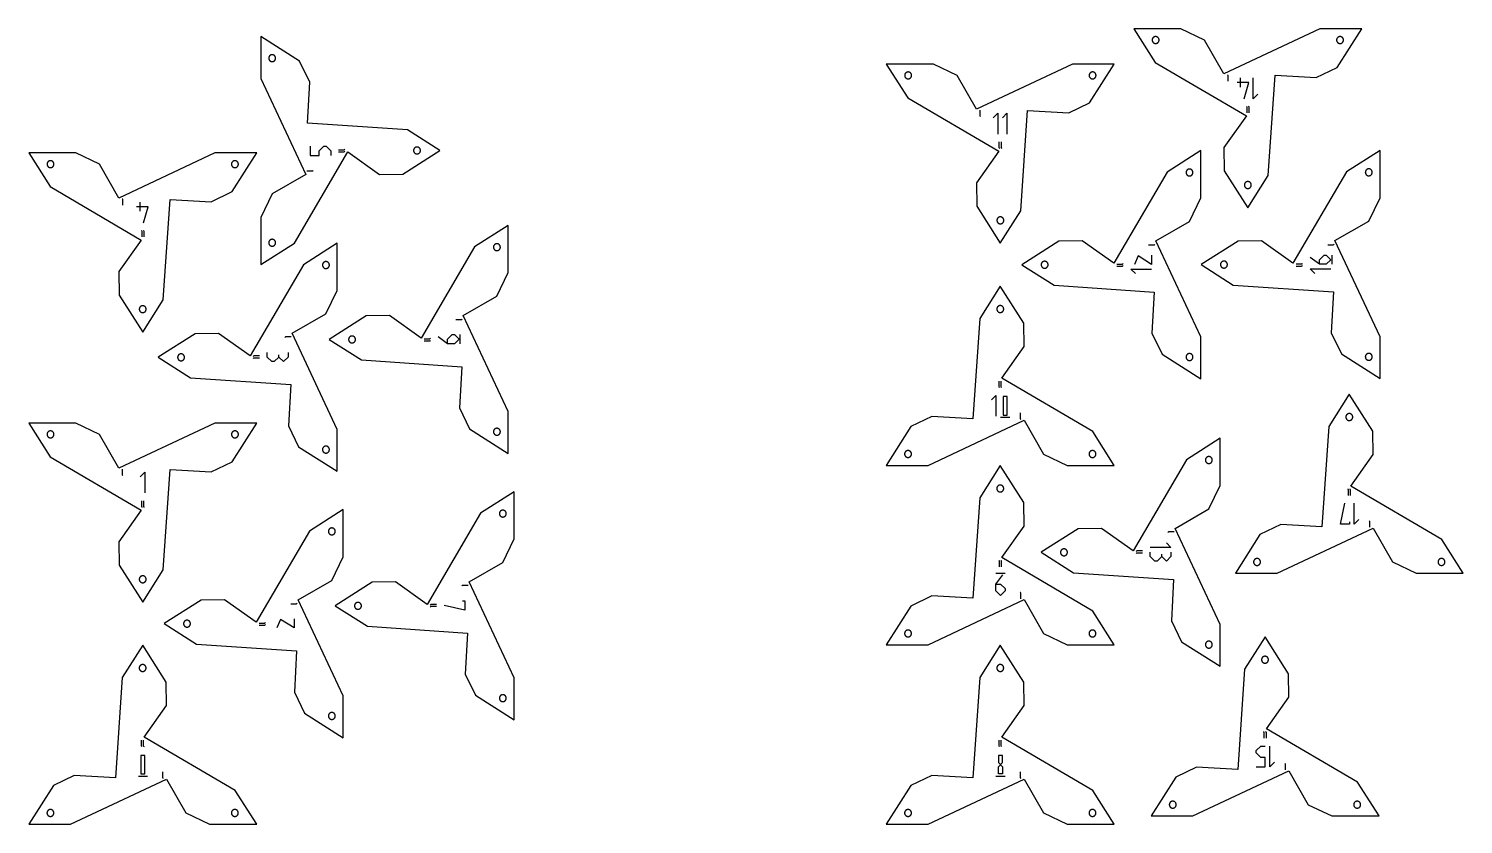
# Model space of a CAD drawing. Header units: centimetres. Extents: x 28 to 347, y 121 to 156.
# Drawn here: x 27.5 to 89.7, y 121 to 155.5 of the extents above; entities that cross this region are included whole.
import ezdxf

# ---------------------------------------------------------------- set-up
doc = ezdxf.new("R2010")
doc.units = ezdxf.units.CM
for name, color, linetype, true_color in [('Layer 01', 12, 'Continuous', 0xc80000), ('Layer 02', 192, 'Continuous', 0x7d26cd), ('Layer 03', 5, 'Continuous', 0x0000ff)]:
    doc.layers.add(name, color=color, linetype=linetype, true_color=true_color)

# ---------------------------------------------------------------- blocks, each defined once
blk = doc.blocks.new('k0')
at = {"layer": 'Layer 01'}
blk.add_lwpolyline([(27.504, 120.976), (29.322, 120.976), (33.487, 122.935), (34.325, 121.468), (35.348, 120.976), (37.393, 120.976), (36.463, 122.437), (32.509, 124.757), (33.483, 126.123), (33.469, 127.14), (32.448, 128.743), (31.558, 127.345), (31.263, 122.996), (29.482, 123.095), (28.573, 122.656)], close=True, dxfattribs=at)
for points in [[(32.597, 127.752), (32.597, 127.602), (32.447, 127.602), (32.297, 127.602), (32.297, 127.752), (32.297, 127.902), (32.447, 127.902), (32.597, 127.902), (32.597, 127.752)], [(28.597, 121.468), (28.597, 121.318), (28.447, 121.318), (28.297, 121.318), (28.297, 121.468), (28.297, 121.618), (28.447, 121.618), (28.597, 121.618), (28.597, 121.468)], [(36.597, 121.468), (36.597, 121.318), (36.447, 121.318), (36.297, 121.318), (36.297, 121.468), (36.297, 121.618), (36.447, 121.618), (36.597, 121.618), (36.597, 121.468)]]:
    blk.add_rational_spline(points, [1, 0.707106781187, 1, 0.707106781187, 1, 0.707106781187, 1, 0.707106781187, 1], degree=2, knots=[-0.9424778, -0.9424778, -0.9424778, -0.7068583, -0.7068583, -0.4712389, -0.4712389, -0.2356194, -0.2356194, 0, 0, 0], dxfattribs=at)
at = {"layer": 'Layer 02'}
for p, q in [((32.375, 123.964), (32.375, 123.158)), ((32.545, 123.964), (32.375, 123.964)), ((32.545, 123.158), (32.545, 123.964)), ((32.26, 123.061), (32.66, 123.061)), ((32.375, 123.158), (32.545, 123.158))]:
    blk.add_line(p, q, dxfattribs=at)
at = {"layer": 'Layer 03'}
for p, q in [((32.386, 124.621), (32.386, 124.381)), ((32.476, 124.621), (32.476, 124.381)), ((33.306, 123.247), (33.306, 123.007))]:
    blk.add_line(p, q, dxfattribs=at)
for centre in [(32.416, 124.381), (32.506, 124.381), (33.336, 123.007)]:
    blk.add_arc(centre, 0.03, 180, 270, dxfattribs=at)
blk = doc.blocks.new('k1')
at = {"layer": 'Layer 01'}
blk.add_lwpolyline([(37.393, 138.372), (35.575, 138.372), (31.41, 136.413), (30.571, 137.88), (29.549, 138.372), (27.504, 138.372), (28.434, 136.911), (32.388, 134.592), (31.413, 133.225), (31.428, 132.208), (32.448, 130.605), (33.338, 132.003), (33.634, 136.353), (35.414, 136.253), (36.323, 136.692)], close=True, dxfattribs=at)
for points in [[(28.6, 137.88), (28.6, 137.73), (28.45, 137.73), (28.3, 137.73), (28.3, 137.88), (28.3, 138.03), (28.45, 138.03), (28.6, 138.03), (28.6, 137.88)], [(36.6, 137.88), (36.6, 137.73), (36.45, 137.73), (36.3, 137.73), (36.3, 137.88), (36.3, 138.03), (36.45, 138.03), (36.6, 138.03), (36.6, 137.88)], [(32.6, 131.597), (32.6, 131.447), (32.45, 131.447), (32.3, 131.447), (32.3, 131.597), (32.3, 131.747), (32.45, 131.747), (32.6, 131.747), (32.6, 131.597)]]:
    blk.add_rational_spline(points, [1, 0.707106781187, 1, 0.707106781187, 1, 0.707106781187, 1, 0.707106781187, 1], degree=2, knots=[-0.9424778, -0.9424778, -0.9424778, -0.7068583, -0.7068583, -0.4712389, -0.4712389, -0.2356194, -0.2356194, 0, 0, 0], dxfattribs=at)
at = {"layer": 'Layer 02'}
for p, q in [((32.337, 136.038), (32.537, 136.238)), ((32.537, 136.238), (32.537, 135.338))]:
    blk.add_line(p, q, dxfattribs=at)
at = {"layer": 'Layer 03'}
for p, q in [((31.561, 136.371), (31.561, 136.131)), ((32.391, 134.997), (32.391, 134.757)), ((32.481, 134.997), (32.481, 134.757))]:
    blk.add_line(p, q, dxfattribs=at)
for centre in [(31.591, 136.131), (32.421, 134.757), (32.511, 134.757)]:
    blk.add_arc(centre, 0.03, 180, 270, dxfattribs=at)
blk = doc.blocks.new('k2')
at = {"layer": 'Layer 01'}
blk.add_lwpolyline([(41.146, 124.73), (41.146, 126.548), (39.187, 130.713), (40.654, 131.551), (41.146, 132.574), (41.146, 134.618), (39.685, 133.688), (37.366, 129.735), (35.999, 130.709), (34.982, 130.695), (33.379, 129.674), (34.777, 128.784), (39.127, 128.489), (39.027, 126.708), (39.466, 125.799)], close=True, dxfattribs=at)
for points in [[(40.654, 133.823), (40.804, 133.823), (40.804, 133.673), (40.804, 133.523), (40.654, 133.523), (40.504, 133.523), (40.504, 133.673), (40.504, 133.823), (40.654, 133.823)], [(34.371, 129.823), (34.521, 129.823), (34.521, 129.673), (34.521, 129.523), (34.371, 129.523), (34.221, 129.523), (34.221, 129.673), (34.221, 129.823), (34.371, 129.823)], [(40.654, 125.823), (40.804, 125.823), (40.804, 125.673), (40.804, 125.523), (40.654, 125.523), (40.504, 125.523), (40.504, 125.673), (40.504, 125.823), (40.654, 125.823)]]:
    blk.add_rational_spline(points, [1, 0.707106781187, 1, 0.707106781187, 1, 0.707106781187, 1, 0.707106781187, 1], degree=2, knots=[-0.9424778, -0.9424778, -0.9424778, -0.7068583, -0.7068583, -0.4712389, -0.4712389, -0.2356194, -0.2356194, 0, 0, 0], dxfattribs=at)
at = {"layer": 'Layer 02'}
for p, q in [((38.423, 129.855), (38.262, 129.486)), ((39.012, 129.486), (38.423, 129.855)), ((39.012, 129.886), (39.012, 129.486))]:
    blk.add_line(p, q, dxfattribs=at)
at = {"layer": 'Layer 03'}
for p, q in [((38.876, 130.532), (39.116, 130.532)), ((37.501, 129.702), (37.741, 129.702)), ((37.501, 129.612), (37.741, 129.612))]:
    blk.add_line(p, q, dxfattribs=at)
for centre in [(39.116, 130.562), (37.741, 129.732), (37.741, 129.642)]:
    blk.add_arc(centre, 0.03, 270, 0, dxfattribs=at)
blk = doc.blocks.new('k3')
at = {"layer": 'Layer 01'}
blk.add_lwpolyline([(40.889, 136.277), (40.889, 138.095), (38.93, 142.26), (40.397, 143.098), (40.889, 144.121), (40.889, 146.165), (39.428, 145.235), (37.109, 141.282), (35.742, 142.256), (34.725, 142.241), (33.122, 141.221), (34.52, 140.331), (38.869, 140.036), (38.77, 138.255), (39.209, 137.346)], close=True, dxfattribs=at)
for points in [[(40.397, 145.069), (40.247, 145.069), (40.247, 145.219), (40.247, 145.369), (40.397, 145.369), (40.547, 145.369), (40.547, 145.219), (40.547, 145.069), (40.397, 145.069)], [(34.114, 141.069), (33.964, 141.069), (33.964, 141.219), (33.964, 141.369), (34.114, 141.369), (34.264, 141.369), (34.264, 141.219), (34.264, 141.069), (34.114, 141.069)], [(40.397, 137.069), (40.247, 137.069), (40.247, 137.219), (40.247, 137.369), (40.397, 137.369), (40.547, 137.369), (40.547, 137.219), (40.547, 137.069), (40.397, 137.069)]]:
    blk.add_rational_spline(points, [1, 0.707106781187, 1, 0.707106781187, 1, 0.707106781187, 1, 0.707106781187, 1], degree=2, knots=[-0.9424778, -0.9424778, -0.9424778, -0.7068583, -0.7068583, -0.4712389, -0.4712389, -0.2356194, -0.2356194, 0, 0, 0], dxfattribs=at)
at = {"layer": 'Layer 02'}
for p, q in [((37.854, 141.233), (37.854, 141.433)), ((38.354, 141.233), (38.354, 141.333)), ((38.754, 141.433), (38.754, 141.233)), ((38.054, 141.033), (37.854, 141.233)), ((38.154, 141.033), (38.054, 141.033)), ((38.354, 141.233), (38.154, 141.033)), ((38.554, 141.033), (38.354, 141.233)), ((38.754, 141.233), (38.554, 141.033))]:
    blk.add_line(p, q, dxfattribs=at)
at = {"layer": 'Layer 03'}
for p, q in [((38.888, 142.108), (38.648, 142.108)), ((37.514, 141.279), (37.274, 141.279)), ((37.514, 141.189), (37.274, 141.189))]:
    blk.add_line(p, q, dxfattribs=at)
for centre in [(38.648, 142.078), (37.274, 141.249), (37.274, 141.159)]:
    blk.add_arc(centre, 0.03, 90, 180, dxfattribs=at)
blk = doc.blocks.new('k4')
at = {"layer": 'Layer 01'}
blk.add_lwpolyline([(37.393, 150.083), (35.575, 150.083), (31.41, 148.124), (30.571, 149.591), (29.549, 150.083), (27.504, 150.083), (28.434, 148.622), (32.388, 146.302), (31.413, 144.936), (31.428, 143.919), (32.448, 142.316), (33.338, 143.714), (33.634, 148.063), (35.414, 147.964), (36.323, 148.403)], close=True, dxfattribs=at)
for points in [[(28.3, 149.591), (28.3, 149.741), (28.45, 149.741), (28.6, 149.741), (28.6, 149.591), (28.6, 149.441), (28.45, 149.441), (28.3, 149.441), (28.3, 149.591)], [(36.3, 149.591), (36.3, 149.741), (36.45, 149.741), (36.6, 149.741), (36.6, 149.591), (36.6, 149.441), (36.45, 149.441), (36.3, 149.441), (36.3, 149.591)], [(32.3, 143.307), (32.3, 143.457), (32.45, 143.457), (32.6, 143.457), (32.6, 143.307), (32.6, 143.157), (32.45, 143.157), (32.3, 143.157), (32.3, 143.307)]]:
    blk.add_rational_spline(points, [1, 0.707106781187, 1, 0.707106781187, 1, 0.707106781187, 1, 0.707106781187, 1], degree=2, knots=[-0.9424778, -0.9424778, -0.9424778, -0.7068583, -0.7068583, -0.4712389, -0.4712389, -0.2356194, -0.2356194, 0, 0, 0], dxfattribs=at)
at = {"layer": 'Layer 02'}
for p, q in [((32.687, 147.748), (32.187, 147.748)), ((32.337, 147.548), (32.337, 147.948)), ((32.487, 147.048), (32.687, 147.748))]:
    blk.add_line(p, q, dxfattribs=at)
at = {"layer": 'Layer 03'}
for p, q in [((31.591, 147.812), (31.591, 148.052)), ((32.421, 146.438), (32.421, 146.678)), ((32.511, 146.438), (32.511, 146.678))]:
    blk.add_line(p, q, dxfattribs=at)
for centre in [(31.561, 148.052), (32.391, 146.678), (32.481, 146.678)]:
    blk.add_arc(centre, 0.03, 0, 90, dxfattribs=at)
blk = doc.blocks.new('k5')
at = {"layer": 'Layer 01'}
blk.add_lwpolyline([(37.573, 155.129), (37.573, 153.311), (39.532, 149.146), (38.065, 148.307), (37.573, 147.285), (37.573, 145.24), (39.034, 146.17), (41.353, 150.124), (42.72, 149.149), (43.737, 149.164), (45.34, 150.184), (43.942, 151.074), (39.592, 151.37), (39.692, 153.15), (39.253, 154.059)], close=True, dxfattribs=at)
for points in [[(38.065, 154.336), (38.215, 154.336), (38.215, 154.186), (38.215, 154.036), (38.065, 154.036), (37.915, 154.036), (37.915, 154.186), (37.915, 154.336), (38.065, 154.336)], [(44.348, 150.336), (44.498, 150.336), (44.498, 150.186), (44.498, 150.036), (44.348, 150.036), (44.198, 150.036), (44.198, 150.186), (44.198, 150.336), (44.348, 150.336)], [(38.065, 146.336), (38.215, 146.336), (38.215, 146.186), (38.215, 146.036), (38.065, 146.036), (37.915, 146.036), (37.915, 146.186), (37.915, 146.336), (38.065, 146.336)]]:
    blk.add_rational_spline(points, [1, 0.707106781187, 1, 0.707106781187, 1, 0.707106781187, 1, 0.707106781187, 1], degree=2, knots=[-0.9424778, -0.9424778, -0.9424778, -0.7068583, -0.7068583, -0.4712389, -0.4712389, -0.2356194, -0.2356194, 0, 0, 0], dxfattribs=at)
at = {"layer": 'Layer 02'}
for p, q in [((39.708, 150.373), (39.708, 149.973)), ((39.708, 149.973), (40.108, 149.973)), ((40.108, 150.173), (40.308, 150.373)), ((40.108, 149.973), (40.108, 150.173)), ((40.308, 150.373), (40.408, 150.373)), ((40.408, 150.373), (40.608, 150.173)), ((40.608, 150.173), (40.608, 149.973))]:
    blk.add_line(p, q, dxfattribs=at)
at = {"layer": 'Layer 03'}
for p, q in [((40.948, 150.217), (41.188, 150.217)), ((40.948, 150.127), (41.188, 150.127)), ((39.574, 149.297), (39.814, 149.297))]:
    blk.add_line(p, q, dxfattribs=at)
for centre in [(41.188, 150.247), (41.188, 150.157), (39.814, 149.327)]:
    blk.add_arc(centre, 0.03, 270, 0, dxfattribs=at)
blk = doc.blocks.new('k6')
at = {"layer": 'Layer 01'}
blk.add_lwpolyline([(48.305, 137.05), (48.305, 138.868), (46.346, 143.033), (47.813, 143.872), (48.305, 144.894), (48.305, 146.939), (46.844, 146.009), (44.525, 142.055), (43.158, 143.03), (42.141, 143.015), (40.538, 141.995), (41.936, 141.105), (46.286, 140.809), (46.186, 139.029), (46.625, 138.12)], close=True, dxfattribs=at)
for points in [[(47.813, 146.143), (47.963, 146.143), (47.963, 145.993), (47.963, 145.843), (47.813, 145.843), (47.663, 145.843), (47.663, 145.993), (47.663, 146.143), (47.813, 146.143)], [(41.53, 142.143), (41.68, 142.143), (41.68, 141.993), (41.68, 141.843), (41.53, 141.843), (41.38, 141.843), (41.38, 141.993), (41.38, 142.143), (41.53, 142.143)], [(47.813, 138.143), (47.963, 138.143), (47.963, 137.993), (47.963, 137.843), (47.813, 137.843), (47.663, 137.843), (47.663, 137.993), (47.663, 138.143), (47.813, 138.143)]]:
    blk.add_rational_spline(points, [1, 0.707106781187, 1, 0.707106781187, 1, 0.707106781187, 1, 0.707106781187, 1], degree=2, knots=[-0.9424778, -0.9424778, -0.9424778, -0.7068583, -0.7068583, -0.4712389, -0.4712389, -0.2356194, -0.2356194, 0, 0, 0], dxfattribs=at)
at = {"layer": 'Layer 02'}
for p, q in [((45.671, 141.806), (45.271, 142.106)), ((45.671, 142.006), (45.871, 142.206)), ((45.671, 141.806), (45.671, 142.006)), ((45.871, 142.206), (45.971, 142.206)), ((45.971, 142.206), (46.171, 142.006)), ((46.171, 142.006), (45.971, 141.806)), ((46.221, 141.806), (46.221, 142.206)), ((45.971, 141.806), (45.671, 141.806))]:
    blk.add_line(p, q, dxfattribs=at)
at = {"layer": 'Layer 03'}
for p, q in [((46.035, 142.852), (46.275, 142.852)), ((44.66, 142.022), (44.9, 142.022)), ((44.66, 141.932), (44.9, 141.932))]:
    blk.add_line(p, q, dxfattribs=at)
for centre in [(46.275, 142.882), (44.9, 142.052), (44.9, 141.962)]:
    blk.add_arc(centre, 0.03, 270, 0, dxfattribs=at)
blk = doc.blocks.new('k7')
at = {"layer": 'Layer 01'}
blk.add_lwpolyline([(48.562, 125.504), (48.562, 127.321), (46.604, 131.486), (48.07, 132.325), (48.562, 133.348), (48.562, 135.392), (47.101, 134.462), (44.782, 130.508), (43.416, 131.483), (42.398, 131.468), (40.796, 130.448), (42.193, 129.558), (46.543, 129.262), (46.443, 127.482), (46.882, 126.573)], close=True, dxfattribs=at)
for points in [[(48.07, 134.296), (47.92, 134.296), (47.92, 134.446), (47.92, 134.596), (48.07, 134.596), (48.22, 134.596), (48.22, 134.446), (48.22, 134.296), (48.07, 134.296)], [(41.787, 130.296), (41.637, 130.296), (41.637, 130.446), (41.637, 130.596), (41.787, 130.596), (41.937, 130.596), (41.937, 130.446), (41.937, 130.296), (41.787, 130.296)], [(48.07, 126.296), (47.92, 126.296), (47.92, 126.446), (47.92, 126.596), (48.07, 126.596), (48.22, 126.596), (48.22, 126.446), (48.22, 126.296), (48.07, 126.296)]]:
    blk.add_rational_spline(points, [1, 0.707106781187, 1, 0.707106781187, 1, 0.707106781187, 1, 0.707106781187, 1], degree=2, knots=[-0.9424778, -0.9424778, -0.9424778, -0.7068583, -0.7068583, -0.4712389, -0.4712389, -0.2356194, -0.2356194, 0, 0, 0], dxfattribs=at)
at = {"layer": 'Layer 02'}
for p, q in [((46.428, 130.259), (45.528, 130.459)), ((46.328, 130.659), (46.428, 130.659)), ((46.428, 130.659), (46.428, 130.259))]:
    blk.add_line(p, q, dxfattribs=at)
at = {"layer": 'Layer 03'}
for p, q in [((46.562, 131.335), (46.322, 131.335)), ((45.188, 130.505), (44.948, 130.505)), ((45.188, 130.415), (44.948, 130.415))]:
    blk.add_line(p, q, dxfattribs=at)
for centre in [(46.322, 131.305), (44.948, 130.475), (44.948, 130.385)]:
    blk.add_arc(centre, 0.03, 90, 180, dxfattribs=at)
blk = doc.blocks.new('k8')
at = {"layer": 'Layer 01'}
blk.add_lwpolyline([(64.705, 120.976), (66.523, 120.976), (70.688, 122.935), (71.526, 121.468), (72.549, 120.976), (74.593, 120.976), (73.663, 122.437), (69.71, 124.757), (70.684, 126.123), (70.669, 127.14), (69.649, 128.743), (68.759, 127.345), (68.464, 122.996), (66.683, 123.095), (65.774, 122.656)], close=True, dxfattribs=at)
for points in [[(69.797, 127.752), (69.797, 127.602), (69.647, 127.602), (69.497, 127.602), (69.497, 127.752), (69.497, 127.902), (69.647, 127.902), (69.797, 127.902), (69.797, 127.752)], [(65.797, 121.468), (65.797, 121.318), (65.647, 121.318), (65.497, 121.318), (65.497, 121.468), (65.497, 121.618), (65.647, 121.618), (65.797, 121.618), (65.797, 121.468)], [(73.797, 121.468), (73.797, 121.318), (73.647, 121.318), (73.497, 121.318), (73.497, 121.468), (73.497, 121.618), (73.647, 121.618), (73.797, 121.618), (73.797, 121.468)]]:
    blk.add_rational_spline(points, [1, 0.707106781187, 1, 0.707106781187, 1, 0.707106781187, 1, 0.707106781187, 1], degree=2, knots=[-0.9424778, -0.9424778, -0.9424778, -0.7068583, -0.7068583, -0.4712389, -0.4712389, -0.2356194, -0.2356194, 0, 0, 0], dxfattribs=at)
at = {"layer": 'Layer 02'}
for p, q in [((69.576, 123.964), (69.576, 123.648)), ((69.746, 123.964), (69.576, 123.964)), ((69.746, 123.648), (69.746, 123.964)), ((69.576, 123.648), (69.746, 123.473)), ((69.576, 123.473), (69.746, 123.648)), ((69.576, 123.158), (69.576, 123.473)), ((69.746, 123.473), (69.746, 123.158)), ((69.461, 123.061), (69.861, 123.061)), ((69.746, 123.158), (69.576, 123.158))]:
    blk.add_line(p, q, dxfattribs=at)
at = {"layer": 'Layer 03'}
for p, q in [((69.587, 124.621), (69.587, 124.381)), ((69.677, 124.621), (69.677, 124.381)), ((70.506, 123.247), (70.506, 123.007))]:
    blk.add_line(p, q, dxfattribs=at)
for centre in [(69.617, 124.381), (69.707, 124.381), (70.536, 123.007)]:
    blk.add_arc(centre, 0.03, 180, 270, dxfattribs=at)
blk = doc.blocks.new('k9')
at = {"layer": 'Layer 01'}
blk.add_lwpolyline([(64.705, 128.757), (66.523, 128.757), (70.688, 130.715), (71.526, 129.248), (72.549, 128.757), (74.593, 128.757), (73.663, 130.217), (69.71, 132.537), (70.684, 133.903), (70.669, 134.92), (69.649, 136.523), (68.759, 135.125), (68.464, 130.776), (66.683, 130.875), (65.774, 130.437)], close=True, dxfattribs=at)
for points in [[(69.497, 135.532), (69.497, 135.682), (69.647, 135.682), (69.797, 135.682), (69.797, 135.532), (69.797, 135.382), (69.647, 135.382), (69.497, 135.382), (69.497, 135.532)], [(65.497, 129.248), (65.497, 129.398), (65.647, 129.398), (65.797, 129.398), (65.797, 129.248), (65.797, 129.098), (65.647, 129.098), (65.497, 129.098), (65.497, 129.248)], [(73.497, 129.248), (73.497, 129.398), (73.647, 129.398), (73.797, 129.398), (73.797, 129.248), (73.797, 129.098), (73.647, 129.098), (73.497, 129.098), (73.497, 129.248)]]:
    blk.add_rational_spline(points, [1, 0.707106781187, 1, 0.707106781187, 1, 0.707106781187, 1, 0.707106781187, 1], degree=2, knots=[-0.9424778, -0.9424778, -0.9424778, -0.7068583, -0.7068583, -0.4712389, -0.4712389, -0.2356194, -0.2356194, 0, 0, 0], dxfattribs=at)
at = {"layer": 'Layer 02'}
for p, q in [((69.861, 131.841), (69.461, 131.841)), ((69.461, 131.391), (69.761, 131.791)), ((69.461, 131.391), (69.661, 131.391)), ((69.461, 131.091), (69.461, 131.391)), ((69.661, 131.391), (69.861, 131.191)), ((69.661, 130.891), (69.461, 131.091)), ((69.861, 131.091), (69.661, 130.891)), ((69.861, 131.191), (69.861, 131.091))]:
    blk.add_line(p, q, dxfattribs=at)
at = {"layer": 'Layer 03'}
for p, q in [((69.617, 132.131), (69.617, 132.371)), ((69.707, 132.131), (69.707, 132.371)), ((70.536, 130.757), (70.536, 130.997))]:
    blk.add_line(p, q, dxfattribs=at)
for centre in [(69.587, 132.371), (69.677, 132.371), (70.506, 130.997)]:
    blk.add_arc(centre, 0.03, 0, 90, dxfattribs=at)
blk = doc.blocks.new('k10')
at = {"layer": 'Layer 01'}
blk.add_lwpolyline([(64.705, 136.537), (66.523, 136.537), (70.688, 138.495), (71.526, 137.028), (72.549, 136.537), (74.593, 136.537), (73.663, 137.998), (69.71, 140.317), (70.684, 141.683), (70.669, 142.701), (69.649, 144.303), (68.759, 142.906), (68.464, 138.556), (66.683, 138.655), (65.774, 138.217)], close=True, dxfattribs=at)
for points in [[(69.797, 143.312), (69.797, 143.162), (69.647, 143.162), (69.497, 143.162), (69.497, 143.312), (69.497, 143.462), (69.647, 143.462), (69.797, 143.462), (69.797, 143.312)], [(65.797, 137.028), (65.797, 136.878), (65.647, 136.878), (65.497, 136.878), (65.497, 137.028), (65.497, 137.178), (65.647, 137.178), (65.797, 137.178), (65.797, 137.028)], [(73.797, 137.028), (73.797, 136.878), (73.647, 136.878), (73.497, 136.878), (73.497, 137.028), (73.497, 137.178), (73.647, 137.178), (73.797, 137.178), (73.797, 137.028)]]:
    blk.add_rational_spline(points, [1, 0.707106781187, 1, 0.707106781187, 1, 0.707106781187, 1, 0.707106781187, 1], degree=2, knots=[-0.9424778, -0.9424778, -0.9424778, -0.7068583, -0.7068583, -0.4712389, -0.4712389, -0.2356194, -0.2356194, 0, 0, 0], dxfattribs=at)
at = {"layer": 'Layer 02'}
for p, q in [((69.261, 139.371), (69.461, 139.571)), ((69.461, 139.571), (69.461, 138.671)), ((69.776, 139.524), (69.776, 138.718)), ((69.946, 139.524), (69.776, 139.524)), ((69.946, 138.718), (69.946, 139.524)), ((69.661, 138.621), (70.061, 138.621)), ((69.776, 138.718), (69.946, 138.718))]:
    blk.add_line(p, q, dxfattribs=at)
at = {"layer": 'Layer 03'}
for p, q in [((69.587, 140.181), (69.587, 139.941)), ((69.677, 140.181), (69.677, 139.941)), ((70.506, 138.807), (70.506, 138.567))]:
    blk.add_line(p, q, dxfattribs=at)
for centre in [(69.617, 139.941), (69.707, 139.941), (70.536, 138.567)]:
    blk.add_arc(centre, 0.03, 180, 270, dxfattribs=at)
blk = doc.blocks.new('k11')
at = {"layer": 'Layer 01'}
blk.add_lwpolyline([(74.593, 153.932), (72.776, 153.932), (68.611, 151.974), (67.772, 153.44), (66.749, 153.932), (64.705, 153.932), (65.635, 152.471), (69.589, 150.152), (68.614, 148.785), (68.629, 147.768), (69.649, 146.165), (70.539, 147.563), (70.835, 151.913), (72.615, 151.813), (73.524, 152.252)], close=True, dxfattribs=at)
for points in [[(65.801, 153.44), (65.801, 153.29), (65.651, 153.29), (65.501, 153.29), (65.501, 153.44), (65.501, 153.59), (65.651, 153.59), (65.801, 153.59), (65.801, 153.44)], [(73.801, 153.44), (73.801, 153.29), (73.651, 153.29), (73.501, 153.29), (73.501, 153.44), (73.501, 153.59), (73.651, 153.59), (73.801, 153.59), (73.801, 153.44)], [(69.801, 147.157), (69.801, 147.007), (69.651, 147.007), (69.501, 147.007), (69.501, 147.157), (69.501, 147.307), (69.651, 147.307), (69.801, 147.307), (69.801, 147.157)]]:
    blk.add_rational_spline(points, [1, 0.707106781187, 1, 0.707106781187, 1, 0.707106781187, 1, 0.707106781187, 1], degree=2, knots=[-0.9424778, -0.9424778, -0.9424778, -0.7068583, -0.7068583, -0.4712389, -0.4712389, -0.2356194, -0.2356194, 0, 0, 0], dxfattribs=at)
at = {"layer": 'Layer 02'}
for p, q in [((69.338, 151.598), (69.538, 151.798)), ((69.538, 151.798), (69.538, 150.898)), ((69.738, 151.598), (69.938, 151.798)), ((69.938, 151.798), (69.938, 150.898))]:
    blk.add_line(p, q, dxfattribs=at)
at = {"layer": 'Layer 03'}
for p, q in [((68.762, 151.932), (68.762, 151.692)), ((69.592, 150.558), (69.592, 150.318)), ((69.682, 150.558), (69.682, 150.318))]:
    blk.add_line(p, q, dxfattribs=at)
for centre in [(68.792, 151.692), (69.622, 150.318), (69.712, 150.318)]:
    blk.add_arc(centre, 0.03, 180, 270, dxfattribs=at)
blk = doc.blocks.new('k12')
at = {"layer": 'Layer 01'}
blk.add_lwpolyline([(78.347, 140.29), (78.347, 142.108), (76.388, 146.273), (77.855, 147.112), (78.347, 148.134), (78.347, 150.179), (76.886, 149.249), (74.567, 145.295), (73.2, 146.269), (72.183, 146.255), (70.58, 145.234), (71.978, 144.345), (76.328, 144.049), (76.228, 142.268), (76.667, 141.36)], close=True, dxfattribs=at)
for points in [[(77.855, 149.383), (78.005, 149.383), (78.005, 149.233), (78.005, 149.083), (77.855, 149.083), (77.705, 149.083), (77.705, 149.233), (77.705, 149.383), (77.855, 149.383)], [(71.572, 145.383), (71.722, 145.383), (71.722, 145.233), (71.722, 145.083), (71.572, 145.083), (71.422, 145.083), (71.422, 145.233), (71.422, 145.383), (71.572, 145.383)], [(77.855, 141.383), (78.005, 141.383), (78.005, 141.233), (78.005, 141.083), (77.855, 141.083), (77.705, 141.083), (77.705, 141.233), (77.705, 141.383), (77.855, 141.383)]]:
    blk.add_rational_spline(points, [1, 0.707106781187, 1, 0.707106781187, 1, 0.707106781187, 1, 0.707106781187, 1], degree=2, knots=[-0.9424778, -0.9424778, -0.9424778, -0.7068583, -0.7068583, -0.4712389, -0.4712389, -0.2356194, -0.2356194, 0, 0, 0], dxfattribs=at)
at = {"layer": 'Layer 02'}
for p, q in [((75.624, 145.615), (75.463, 145.246)), ((76.213, 145.246), (75.624, 145.615)), ((76.213, 145.646), (76.213, 145.246)), ((75.513, 144.846), (75.313, 145.046)), ((75.313, 145.046), (76.213, 145.046))]:
    blk.add_line(p, q, dxfattribs=at)
at = {"layer": 'Layer 03'}
for p, q in [((76.076, 146.092), (76.316, 146.092)), ((74.702, 145.262), (74.942, 145.262)), ((74.702, 145.172), (74.942, 145.172))]:
    blk.add_line(p, q, dxfattribs=at)
for centre in [(76.316, 146.122), (74.942, 145.292), (74.942, 145.202)]:
    blk.add_arc(centre, 0.03, 270, 0, dxfattribs=at)
blk = doc.blocks.new('k13')
at = {"layer": 'Layer 01'}
blk.add_lwpolyline([(79.186, 127.824), (79.186, 129.641), (77.228, 133.806), (78.695, 134.645), (79.186, 135.668), (79.186, 137.712), (77.725, 136.782), (75.406, 132.828), (74.04, 133.803), (73.022, 133.788), (71.42, 132.768), (72.817, 131.878), (77.167, 131.582), (77.068, 129.802), (77.506, 128.893)], close=True, dxfattribs=at)
for points in [[(78.695, 136.616), (78.545, 136.616), (78.545, 136.766), (78.545, 136.916), (78.695, 136.916), (78.845, 136.916), (78.845, 136.766), (78.845, 136.616), (78.695, 136.616)], [(72.411, 132.616), (72.261, 132.616), (72.261, 132.766), (72.261, 132.916), (72.411, 132.916), (72.561, 132.916), (72.561, 132.766), (72.561, 132.616), (72.411, 132.616)], [(78.695, 128.616), (78.545, 128.616), (78.545, 128.766), (78.545, 128.916), (78.695, 128.916), (78.845, 128.916), (78.845, 128.766), (78.845, 128.616), (78.695, 128.616)]]:
    blk.add_rational_spline(points, [1, 0.707106781187, 1, 0.707106781187, 1, 0.707106781187, 1, 0.707106781187, 1], degree=2, knots=[-0.9424778, -0.9424778, -0.9424778, -0.7068583, -0.7068583, -0.4712389, -0.4712389, -0.2356194, -0.2356194, 0, 0, 0], dxfattribs=at)
at = {"layer": 'Layer 02'}
for p, q in [((76.852, 133.179), (77.052, 132.979)), ((77.052, 132.979), (76.152, 132.979)), ((76.152, 132.579), (76.152, 132.779)), ((76.352, 132.379), (76.152, 132.579)), ((76.652, 132.579), (76.452, 132.379)), ((76.652, 132.579), (76.652, 132.679)), ((76.852, 132.379), (76.652, 132.579)), ((77.052, 132.579), (76.852, 132.379)), ((77.052, 132.779), (77.052, 132.579)), ((76.452, 132.379), (76.352, 132.379))]:
    blk.add_line(p, q, dxfattribs=at)
at = {"layer": 'Layer 03'}
for p, q in [((77.186, 133.655), (76.946, 133.655)), ((75.812, 132.825), (75.572, 132.825)), ((75.812, 132.735), (75.572, 132.735))]:
    blk.add_line(p, q, dxfattribs=at)
for centre in [(76.946, 133.625), (75.572, 132.795), (75.572, 132.705)]:
    blk.add_arc(centre, 0.03, 90, 180, dxfattribs=at)
blk = doc.blocks.new('k14')
at = {"layer": 'Layer 01'}
blk.add_lwpolyline([(85.329, 155.465), (83.511, 155.465), (79.346, 153.506), (78.507, 154.973), (77.485, 155.465), (75.44, 155.465), (76.37, 154.004), (80.324, 151.684), (79.349, 150.318), (79.364, 149.301), (80.384, 147.698), (81.274, 149.096), (81.57, 153.445), (83.35, 153.346), (84.259, 153.785)], close=True, dxfattribs=at)
for points in [[(76.236, 154.973), (76.236, 155.123), (76.386, 155.123), (76.536, 155.123), (76.536, 154.973), (76.536, 154.823), (76.386, 154.823), (76.236, 154.823), (76.236, 154.973)], [(84.236, 154.973), (84.236, 155.123), (84.386, 155.123), (84.536, 155.123), (84.536, 154.973), (84.536, 154.823), (84.386, 154.823), (84.236, 154.823), (84.236, 154.973)], [(80.236, 148.689), (80.236, 148.839), (80.386, 148.839), (80.536, 148.839), (80.536, 148.689), (80.536, 148.539), (80.386, 148.539), (80.236, 148.539), (80.236, 148.689)]]:
    blk.add_rational_spline(points, [1, 0.707106781187, 1, 0.707106781187, 1, 0.707106781187, 1, 0.707106781187, 1], degree=2, knots=[-0.9424778, -0.9424778, -0.9424778, -0.7068583, -0.7068583, -0.4712389, -0.4712389, -0.2356194, -0.2356194, 0, 0, 0], dxfattribs=at)
at = {"layer": 'Layer 02'}
for p, q in [((80.423, 153.13), (79.923, 153.13)), ((80.073, 152.93), (80.073, 153.33)), ((80.223, 152.43), (80.423, 153.13)), ((80.623, 152.43), (80.623, 153.33)), ((80.823, 152.63), (80.623, 152.43))]:
    blk.add_line(p, q, dxfattribs=at)
at = {"layer": 'Layer 03'}
for p, q in [((79.527, 153.194), (79.527, 153.434)), ((80.357, 151.82), (80.357, 152.06)), ((80.447, 151.82), (80.447, 152.06))]:
    blk.add_line(p, q, dxfattribs=at)
for centre in [(79.497, 153.434), (80.327, 152.06), (80.417, 152.06)]:
    blk.add_arc(centre, 0.03, 0, 90, dxfattribs=at)
blk = doc.blocks.new('k15')
at = {"layer": 'Layer 01'}
blk.add_lwpolyline([(76.187, 121.336), (78.005, 121.336), (82.17, 123.294), (83.008, 121.827), (84.031, 121.336), (86.076, 121.336), (85.146, 122.796), (81.192, 125.116), (82.166, 126.482), (82.152, 127.499), (81.131, 129.102), (80.241, 127.704), (79.946, 123.355), (78.165, 123.454), (77.256, 123.016)], close=True, dxfattribs=at)
for points in [[(80.98, 128.111), (80.98, 128.261), (81.13, 128.261), (81.28, 128.261), (81.28, 128.111), (81.28, 127.961), (81.13, 127.961), (80.98, 127.961), (80.98, 128.111)], [(76.98, 121.827), (76.98, 121.977), (77.13, 121.977), (77.28, 121.977), (77.28, 121.827), (77.28, 121.677), (77.13, 121.677), (76.98, 121.677), (76.98, 121.827)], [(84.98, 121.827), (84.98, 121.977), (85.13, 121.977), (85.28, 121.977), (85.28, 121.827), (85.28, 121.677), (85.13, 121.677), (84.98, 121.677), (84.98, 121.827)]]:
    blk.add_rational_spline(points, [1, 0.707106781187, 1, 0.707106781187, 1, 0.707106781187, 1, 0.707106781187, 1], degree=2, knots=[-0.9424778, -0.9424778, -0.9424778, -0.7068583, -0.7068583, -0.4712389, -0.4712389, -0.2356194, -0.2356194, 0, 0, 0], dxfattribs=at)
at = {"layer": 'Layer 02'}
for p, q in [((80.743, 124.17), (80.943, 124.37)), ((80.743, 124.07), (80.743, 124.17)), ((80.943, 123.87), (80.743, 124.07)), ((80.943, 124.37), (81.143, 124.37)), ((81.143, 123.87), (80.943, 123.87)), ((81.143, 123.47), (81.143, 123.87)), ((81.343, 123.47), (81.343, 124.37)), ((80.743, 123.47), (81.143, 123.47)), ((81.543, 123.67), (81.343, 123.47))]:
    blk.add_line(p, q, dxfattribs=at)
at = {"layer": 'Layer 03'}
for p, q in [((81.099, 124.71), (81.099, 124.95)), ((81.189, 124.71), (81.189, 124.95)), ((82.019, 123.336), (82.019, 123.576))]:
    blk.add_line(p, q, dxfattribs=at)
for centre in [(81.069, 124.95), (81.159, 124.95), (81.989, 123.576)]:
    blk.add_arc(centre, 0.03, 0, 90, dxfattribs=at)
blk = doc.blocks.new('k16')
at = {"layer": 'Layer 01'}
blk.add_lwpolyline([(86.124, 140.296), (86.124, 142.114), (84.166, 146.279), (85.632, 147.117), (86.124, 148.14), (86.124, 150.185), (84.663, 149.255), (82.344, 145.301), (80.978, 146.275), (79.96, 146.261), (78.358, 145.24), (79.755, 144.35), (84.105, 144.055), (84.005, 142.274), (84.444, 141.365)], close=True, dxfattribs=at)
for points in [[(85.632, 149.389), (85.782, 149.389), (85.782, 149.239), (85.782, 149.089), (85.632, 149.089), (85.482, 149.089), (85.482, 149.239), (85.482, 149.389), (85.632, 149.389)], [(79.349, 145.389), (79.499, 145.389), (79.499, 145.239), (79.499, 145.089), (79.349, 145.089), (79.199, 145.089), (79.199, 145.239), (79.199, 145.389), (79.349, 145.389)], [(85.632, 141.389), (85.782, 141.389), (85.782, 141.239), (85.782, 141.089), (85.632, 141.089), (85.482, 141.089), (85.482, 141.239), (85.482, 141.389), (85.632, 141.389)]]:
    blk.add_rational_spline(points, [1, 0.707106781187, 1, 0.707106781187, 1, 0.707106781187, 1, 0.707106781187, 1], degree=2, knots=[-0.9424778, -0.9424778, -0.9424778, -0.7068583, -0.7068583, -0.4712389, -0.4712389, -0.2356194, -0.2356194, 0, 0, 0], dxfattribs=at)
at = {"layer": 'Layer 02'}
for p, q in [((83.49, 145.452), (83.69, 145.652)), ((83.69, 145.652), (83.79, 145.652)), ((83.79, 145.652), (83.99, 145.452)), ((84.04, 145.252), (84.04, 145.652)), ((83.49, 145.252), (83.09, 145.552)), ((83.29, 144.852), (83.09, 145.052)), ((83.09, 145.052), (83.99, 145.052)), ((83.49, 145.252), (83.49, 145.452)), ((83.79, 145.252), (83.49, 145.252)), ((83.99, 145.452), (83.79, 145.252))]:
    blk.add_line(p, q, dxfattribs=at)
at = {"layer": 'Layer 03'}
for p, q in [((83.854, 146.098), (84.094, 146.098)), ((82.48, 145.268), (82.72, 145.268)), ((82.48, 145.178), (82.72, 145.178))]:
    blk.add_line(p, q, dxfattribs=at)
for centre in [(84.094, 146.128), (82.72, 145.298), (82.72, 145.208)]:
    blk.add_arc(centre, 0.03, 270, 0, dxfattribs=at)
blk = doc.blocks.new('k17')
at = {"layer": 'Layer 01'}
blk.add_lwpolyline([(79.844, 131.856), (81.662, 131.856), (85.826, 133.815), (86.665, 132.348), (87.688, 131.856), (89.732, 131.856), (88.802, 133.317), (84.848, 135.636), (85.823, 137.003), (85.808, 138.02), (84.788, 139.623), (83.898, 138.225), (83.602, 133.876), (81.822, 133.975), (80.913, 133.536)], close=True, dxfattribs=at)
for points in [[(84.636, 138.631), (84.636, 138.781), (84.786, 138.781), (84.936, 138.781), (84.936, 138.631), (84.936, 138.481), (84.786, 138.481), (84.636, 138.481), (84.636, 138.631)], [(80.636, 132.348), (80.636, 132.498), (80.786, 132.498), (80.936, 132.498), (80.936, 132.348), (80.936, 132.198), (80.786, 132.198), (80.636, 132.198), (80.636, 132.348)], [(88.636, 132.348), (88.636, 132.498), (88.786, 132.498), (88.936, 132.498), (88.936, 132.348), (88.936, 132.198), (88.786, 132.198), (88.636, 132.198), (88.636, 132.348)]]:
    blk.add_rational_spline(points, [1, 0.707106781187, 1, 0.707106781187, 1, 0.707106781187, 1, 0.707106781187, 1], degree=2, knots=[-0.9424778, -0.9424778, -0.9424778, -0.7068583, -0.7068583, -0.4712389, -0.4712389, -0.2356194, -0.2356194, 0, 0, 0], dxfattribs=at)
at = {"layer": 'Layer 02'}
for p, q in [((84.399, 133.991), (84.599, 134.891)), ((84.999, 133.991), (84.999, 134.891)), ((84.799, 133.991), (84.399, 133.991)), ((84.799, 134.091), (84.799, 133.991)), ((85.199, 134.191), (84.999, 133.991))]:
    blk.add_line(p, q, dxfattribs=at)
at = {"layer": 'Layer 03'}
for p, q in [((84.755, 135.231), (84.755, 135.471)), ((84.845, 135.231), (84.845, 135.471)), ((85.675, 133.857), (85.675, 134.097))]:
    blk.add_line(p, q, dxfattribs=at)
for centre in [(84.725, 135.471), (84.815, 135.471), (85.645, 134.097)]:
    blk.add_arc(centre, 0.03, 0, 90, dxfattribs=at)

msp = doc.modelspace()

# ---------------------------------------------------------------- block references
for name in ['k5', 'k14', 'k11', 'k4', 'k12', 'k16', 'k6', 'k3', 'k10', 'k17', 'k1', 'k13', 'k9', 'k7', 'k2', 'k15', 'k0', 'k8']:
    msp.add_blockref(name, (0, 0))

doc.saveas('drawing.dxf')
